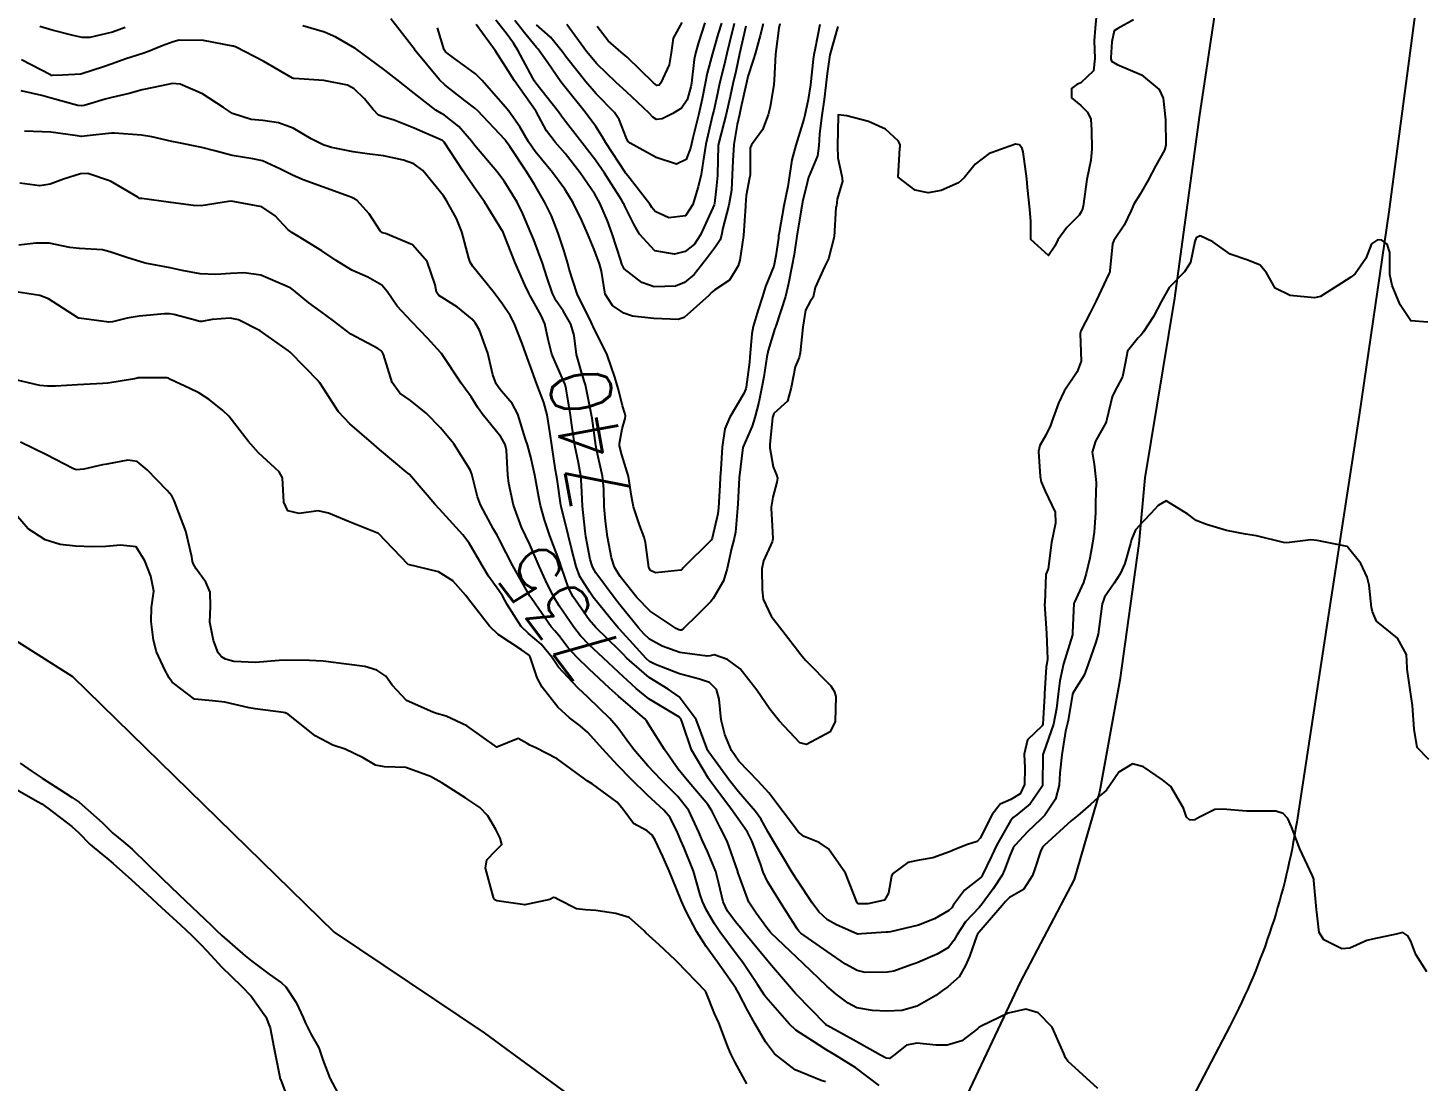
# Model space of a CAD drawing. Header units: metres. Extents: x 318500 to 325275, y 7408834 to 7428799.
# Drawn here: x 323636.2 to 323728.3, y 7420141.9 to 7420211.5 of the extents above; entities that cross this region are included whole.
import ezdxf
from ezdxf.enums import TextEntityAlignment as Align

# ---------------------------------------------------------------- set-up
doc = ezdxf.new("R2010")
doc.units = ezdxf.units.M
doc.header["$MEASUREMENT"] = 0
for name, color, linetype in [('Cotas', 45, 'Continuous'), ('Curvas de Nivel 1m', 11, 'Continuous'), ('Curvas de Nivel 5m', 15, 'Continuous'), ('Hidrografia', 140, 'Continuous'), ('Vias Primárias', 230, 'Continuous')]:
    doc.layers.add(name, color=color, linetype=linetype)
doc.styles.add('Style-STANDARD', font='STANDARD.shx')

msp = doc.modelspace()

# ---------------------------------------------------------------- linework, layer by layer
at = {"layer": 'Curvas de Nivel 1m', "flags": 128}
for points, elevation in [([(323706.838, 7420212.404), (323706.746, 7420211.447), (323706.697, 7420210.608), (323706.735, 7420209.447), (323706.644, 7420208.632), (323705.816, 7420207.844), (323705.54, 7420207.738), (323705.189, 7420207.469), (323705.181, 7420206.847), (323705.799, 7420206.352), (323706.242, 7420205.901), (323706.46, 7420205.45), (323706.505, 7420204.723), (323706.531, 7420203.448), (323706.475, 7420202.723), (323706.202, 7420201.453), (323705.952, 7420199.696), (323705.893, 7420199.457), (323705.839, 7420199.327), (323705.704, 7420199.092), (323704.875, 7420198.29), (323704.281, 7420197.481), (323704.098, 7420197.06), (323703.664, 7420196.444), (323702.513, 7420197.502), (323702.509, 7420198.69), (323702.44, 7420199.503), (323702.294, 7420200.935), (323702.248, 7420201.505), (323701.989, 7420203.275), (323701.93, 7420203.508), (323701.763, 7420203.743), (323701.498, 7420203.78), (323700.745, 7420203.525), (323700.021, 7420203.271), (323699.754, 7420203.168), (323698.829, 7420202.468), (323698.108, 7420201.564), (323697.727, 7420201.226), (323696.583, 7420200.72), (323695.72, 7420200.582), (323694.873, 7420200.754), (323693.73, 7420201.62), (323693.86, 7420203.517), (323693.876, 7420203.618), (323693.88, 7420203.737), (323693.764, 7420203.976), (323692.91, 7420204.771), (323691.776, 7420205.285), (323690.347, 7420205.664), (323689.781, 7420205.726), (323689.77, 7420205.67), (323689.725, 7420203.671), (323689.748, 7420202.891), (323690.029, 7420201.667), (323690.055, 7420201.338), (323689.707, 7420200.161), (323689.659, 7420199.713), (323689.647, 7420199.671), (323689.634, 7420199.605), (323689.504, 7420197.673), (323689.129, 7420196.207), (323688.88, 7420195.682), (323688.262, 7420194.316), (323688.131, 7420193.692), (323687.917, 7420193.404), (323687.617, 7420192.82), (323687.436, 7420191.702), (323687.275, 7420190.004), (323687.193, 7420189.706), (323686.932, 7420189.077), (323686.679, 7420187.713), (323686.431, 7420186.822), (323685.524, 7420185.998), (323685.452, 7420185.799), (323685.445, 7420185.731), (323685.264, 7420183.962), (323685.259, 7420183.732), (323685.477, 7420182.478), (323685.696, 7420181.95), (323685.766, 7420181.726), (323685.732, 7420181.46), (323685.451, 7420180.485), (323685.347, 7420179.826), (323685.343, 7420179.731), (323685.423, 7420178.609), (323685.471, 7420177.729), (323685.408, 7420177.531), (323684.851, 7420176.28), (323684.742, 7420175.736), (323684.746, 7420174.36), (323684.82, 7420173.735), (323685.343, 7420172.618), (323686.061, 7420171.713), (323687.314, 7420170.079), (323687.479, 7420169.865), (323687.643, 7420169.695), (323689.285, 7420168.024), (323689.519, 7420167.668), (323689.627, 7420167.312), (323689.578, 7420165.665), (323689.243, 7420164.978), (323687.683, 7420164.142), (323687.236, 7420164.257), (323685.874, 7420165.714), (323685.262, 7420166.489), (323684.412, 7420167.733), (323683.301, 7420169.144), (323682.466, 7420169.763), (323681.595, 7420170.058), (323681.312, 7420170.006), (323681.117, 7420169.977), (323679.314, 7420170.216), (323678.15, 7420170.649), (323677.323, 7420171.108), (323676.934, 7420171.444), (323676.594, 7420171.841), (323675.353, 7420173.376), (323674.975, 7420173.864), (323673.77, 7420175.482), (323673.538, 7420175.878), (323673.387, 7420176.369), (323673.118, 7420177.884), (323673.057, 7420178.244), (323672.886, 7420179.888), (323672.83, 7420181.266), (323672.777, 7420181.89), (323672.624, 7420182.742), (323672.389, 7420183.901), (323672.183, 7420185.23), (323672.09, 7420185.904), (323671.807, 7420187.637), (323671.739, 7420187.908), (323671.547, 7420188.353), (323670.86, 7420189.921), (323670.61, 7420190.899), (323670.409, 7420191.928), (323670.156, 7420192.482), (323669.615, 7420193.455), (323669.439, 7420193.763), (323669.333, 7420193.944), (323669.068, 7420194.508), (323668.44, 7420195.958), (323667.679, 7420197.904), (323667.651, 7420197.97), (323667.61, 7420198.042), (323666.405, 7420199.983), (323665.715, 7420200.968), (323665.015, 7420202.001), (323663.759, 7420203.925), (323663.645, 7420204.022), (323662.321, 7420204.597), (323661.768, 7420204.842), (323660.454, 7420205.383), (323659.775, 7420205.567), (323659.413, 7420205.712), (323659.059, 7420206.081), (323658.483, 7420206.782), (323657.8, 7420207.439), (323657.371, 7420207.674), (323655.808, 7420207.991), (323653.845, 7420208.114), (323653.81, 7420208.122), (323653.785, 7420208.126), (323653.722, 7420208.151), (323651.826, 7420209.251), (323649.96, 7420210.208), (323649.872, 7420210.241), (323649.84, 7420210.253), (323649.789, 7420210.262), (323647.844, 7420210.633), (323646.237, 7420210.647), (323645.843, 7420210.555), (323645.113, 7420210.271), (323644.212, 7420209.907), (323643.832, 7420209.783), (323642.711, 7420209.417), (323641.822, 7420209.094), (323641.244, 7420208.893), (323639.811, 7420208.428), (323639.739, 7420208.413), (323638.543, 7420208.353), (323637.844, 7420208.325), (323637.81, 7420208.332), (323637.748, 7420208.361), (323635.825, 7420209.364)], 739), ([(323688.571, 7420211.689), (323688.262, 7420210.112), (323688.169, 7420209.695), (323688.123, 7420209.408), (323687.94, 7420207.698), (323687.796, 7420206.738), (323687.57, 7420205.703), (323687.505, 7420205.431), (323686.98, 7420203.712), (323686.712, 7420202.749), (323686.552, 7420201.718), (323686.443, 7420200.995), (323686.188, 7420199.723), (323685.881, 7420197.926), (323685.846, 7420197.728), (323685.827, 7420197.578), (323685.66, 7420196.411), (323685.55, 7420195.833), (323685.518, 7420195.731), (323684.987, 7420194.379), (323684.783, 7420193.738), (323684.494, 7420192.859), (323684.153, 7420191.744), (323684.071, 7420191.267), (323683.943, 7420189.746), (323683.911, 7420189.402), (323683.692, 7420187.749), (323683.669, 7420187.628), (323683.544, 7420187.329), (323682.612, 7420185.764), (323682.287, 7420184.99), (323682.104, 7420183.771), (323682.028, 7420182.324), (323681.988, 7420181.772), (323681.954, 7420181.281), (323681.877, 7420179.773), (323681.828, 7420179.381), (323681.462, 7420177.779), (323681.409, 7420177.658), (323679.521, 7420175.799), (323679.461, 7420175.728), (323679.388, 7420175.664), (323677.717, 7420175.493), (323677.387, 7420175.635), (323677.276, 7420175.832), (323677.056, 7420177.484), (323676.972, 7420177.837), (323676.684, 7420178.578), (323676.248, 7420179.848), (323676.135, 7420180.538), (323675.934, 7420181.853), (323675.481, 7420183.275), (323675.338, 7420183.862), (323675.329, 7420184.026), (323675.507, 7420184.989), (323675.711, 7420185.663), (323675.73, 7420185.857), (323675.689, 7420186.025), (323675.526, 7420186.509), (323675.267, 7420187.593), (323675.186, 7420187.865), (323675.014, 7420188.402), (323674.519, 7420189.876), (323673.598, 7420191.744), (323673.529, 7420191.891), (323673.468, 7420192.025), (323672.545, 7420193.901), (323672.007, 7420195.543), (323671.92, 7420195.907), (323671.663, 7420196.78), (323671.282, 7420197.916), (323670.832, 7420199.063), (323670.401, 7420199.929), (323669.718, 7420201.122), (323669.206, 7420201.948), (323668.082, 7420203.638), (323667.854, 7420203.969), (323667.815, 7420204.024), (323667.761, 7420204.095), (323665.964, 7420205.988), (323665.783, 7420206.161), (323665.134, 7420206.656), (323663.805, 7420207.675), (323663.44, 7420208.026), (323661.839, 7420209.98), (323661.786, 7420210.051), (323661.603, 7420210.292), (323660.224, 7420212.066)], 741), ([(323709.289, 7420212.003), (323708.259, 7420211.426), (323708.016, 7420211.28), (323707.857, 7420210.547), (323707.784, 7420209.488), (323707.788, 7420209.431), (323707.838, 7420209.275), (323708.206, 7420209.055), (323709.824, 7420208.373), (323710.979, 7420207.392), (323711.245, 7420206.829), (323711.395, 7420205.386), (323711.424, 7420203.726), (323711.332, 7420203.386), (323710.76, 7420202.379), (323710.253, 7420201.402), (323709.721, 7420200.497), (323709.304, 7420199.825), (323709.127, 7420199.416), (323708.681, 7420198.434), (323707.984, 7420197.427), (323707.899, 7420197.206), (323707.734, 7420195.429), (323707.716, 7420195.363), (323707.648, 7420195.223), (323706.828, 7420193.442), (323706.425, 7420192.64), (323705.802, 7420191.457), (323705.77, 7420191.285), (323705.822, 7420189.456), (323705.563, 7420188.754), (323704.716, 7420187.473), (323704.339, 7420186.677), (323703.901, 7420185.484), (323703.794, 7420185.207), (323703.506, 7420184.583), (323703.102, 7420183.888), (323703.002, 7420183.495), (323703.119, 7420181.849), (323703.185, 7420181.493), (323703.461, 7420180.873), (323704.102, 7420179.48), (323704.136, 7420178.773), (323703.868, 7420177.483), (323703.65, 7420175.743), (323703.532, 7420175.488), (323703.498, 7420175.379), (323703.42, 7420173.489), (323703.419, 7420173.429), (323703.541, 7420171.487), (323703.616, 7420169.788), (323703.565, 7420169.486), (323703.527, 7420169.266), (323703.413, 7420167.488), (323703.405, 7420167.361), (323703.293, 7420165.489), (323703.249, 7420165.382), (323702.28, 7420164.459), (323702.065, 7420163.502), (323702.112, 7420162.605), (323702.089, 7420161.501), (323701.8, 7420160.894), (323701.185, 7420160.522), (323700.488, 7420160.213), (323699.961, 7420159.528), (323699.154, 7420157.953), (323698.951, 7420157.743), (323698.321, 7420157.548), (323697.484, 7420157.218), (323697.142, 7420157.058), (323696.04, 7420156.673), (323695.134, 7420156.516), (323694.379, 7420156.353), (323693.376, 7420155.616), (323693.292, 7420155.443), (323693.101, 7420154.341), (323692.841, 7420153.876), (323691.745, 7420153.633), (323691.109, 7420153.621), (323691.09, 7420153.623), (323691.038, 7420153.693), (323690.27, 7420155.653), (323689.144, 7420157.248), (323688.533, 7420157.679), (323687.527, 7420158.068), (323687.157, 7420158.362), (323686.142, 7420159.71), (323685.189, 7420160.96), (323684.483, 7420161.731), (323683.219, 7420163.05), (323682.731, 7420163.757), (323682.286, 7420164.81), (323682.054, 7420165.768), (323681.908, 7420167.132), (323681.739, 7420167.773), (323681.287, 7420168.232), (323680.618, 7420168.459), (323679.295, 7420168.812), (323677.7, 7420169.428), (323677.307, 7420169.637), (323677.084, 7420169.833), (323676.244, 7420170.77), (323675.329, 7420171.755), (323675.235, 7420171.861), (323674.724, 7420172.481), (323673.602, 7420173.878), (323673.363, 7420174.195), (323672.721, 7420175.238), (323672.466, 7420175.894), (323672.131, 7420177.167), (323671.96, 7420177.902), (323671.476, 7420179.873), (323671.469, 7420179.91), (323671.467, 7420179.936), (323671.442, 7420180.112), (323671.215, 7420181.671), (323671.173, 7420181.914), (323671.109, 7420182.272), (323670.867, 7420183.919), (323670.755, 7420184.667), (323670.549, 7420185.925), (323670.336, 7420186.736), (323669.876, 7420187.935), (323669.553, 7420188.793), (323669.148, 7420189.946), (323668.907, 7420190.623), (323668.383, 7420191.958), (323668.11, 7420192.468), (323667.613, 7420193.226), (323667.058, 7420193.976), (323665.646, 7420195.716), (323665.477, 7420195.993), (323665.388, 7420196.26), (323664.922, 7420198.001), (323664.557, 7420198.875), (323663.934, 7420200.016), (323663.705, 7420200.374), (323662.345, 7420202.041), (323661.737, 7420202.484), (323661.065, 7420202.732), (323659.744, 7420203.018), (323658.672, 7420203.161), (323657.748, 7420203.28), (323656.304, 7420203.57), (323655.754, 7420203.736), (323654.967, 7420204.138), (323653.767, 7420204.855), (323652.814, 7420205.208), (323651.772, 7420205.348), (323650.998, 7420205.418), (323649.776, 7420205.812), (323649.164, 7420206.216), (323647.793, 7420207.112), (323646.3, 7420207.755), (323645.803, 7420207.791), (323644.538, 7420207.54), (323643.796, 7420207.376), (323642.95, 7420207.135), (323641.788, 7420206.861), (323641.347, 7420206.757), (323639.975, 7420206.337), (323639.78, 7420206.31), (323639.55, 7420206.342), (323637.787, 7420206.818), (323637.165, 7420206.994), (323635.794, 7420207.302)], 738), ([(323685.933, 7420211.729), (323685.857, 7420211.454), (323685.663, 7420209.91), (323685.646, 7420209.732), (323685.541, 7420208.005), (323685.518, 7420207.733), (323685.277, 7420206.246), (323685.162, 7420205.736), (323684.778, 7420204.732), (323684.051, 7420203.747), (323683.954, 7420203.551), (323683.959, 7420201.748), (323683.92, 7420201.555), (323683.71, 7420200.405), (323683.662, 7420199.789), (323683.656, 7420199.751), (323683.648, 7420199.699), (323683.514, 7420197.752), (323683.28, 7420196.132), (323683.17, 7420195.757), (323682.597, 7420194.804), (323681.626, 7420194.176), (323681.418, 7420193.988), (323681.236, 7420193.786), (323679.605, 7420192.341), (323679.215, 7420192.203), (323677.605, 7420192.283), (323676.193, 7420192.439), (323675.608, 7420192.621), (323674.876, 7420193.135), (323674.395, 7420193.878), (323674.132, 7420195.393), (323674.016, 7420195.885), (323673.664, 7420196.823), (323673.216, 7420197.895), (323672.842, 7420198.745), (323672.273, 7420199.904), (323671.714, 7420200.822), (323670.909, 7420201.922), (323669.751, 7420203.315), (323669.315, 7420203.947), (323668.749, 7420204.935), (323668.019, 7420205.966), (323667.784, 7420206.245), (323666.254, 7420207.986), (323665.817, 7420208.425), (323664.357, 7420209.488), (323663.838, 7420209.886), (323663.751, 7420210.021), (323663.301, 7420211.475)], 742), ([(323684.825, 7420211.74), (323684.632, 7420210.963), (323684.293, 7420209.745), (323684.188, 7420209.393), (323683.817, 7420208.246), (323683.719, 7420207.844), (323683.698, 7420207.752), (323683.358, 7420206.185), (323683.255, 7420205.758), (323683.099, 7420205.086), (323682.878, 7420203.763), (323682.811, 7420202.697), (323682.783, 7420201.764), (323682.722, 7420200.758), (323682.564, 7420199.767), (323682.16, 7420198.248), (323682.07, 7420197.774), (323681.983, 7420197.468), (323681.669, 7420197.02), (323681.136, 7420196.31), (323680.754, 7420195.793), (323680.264, 7420195.177), (323679.633, 7420194.647), (323679.04, 7420194.405), (323677.628, 7420194.359), (323676.812, 7420194.663), (323675.646, 7420195.561), (323675.487, 7420195.862), (323675.409, 7420196.108), (323674.852, 7420197.872), (323674.532, 7420198.721), (323674.038, 7420199.885), (323673.709, 7420200.486), (323672.731, 7420201.9), (323671.749, 7420203.168), (323671.085, 7420203.92), (323670.506, 7420204.667), (323669.826, 7420205.939), (323669.781, 7420206.014), (323668.396, 7420207.961), (323667.824, 7420208.876), (323667.122, 7420209.977), (323665.857, 7420211.689)], 743), ([(323683.677, 7420211.572), (323683.267, 7420209.759), (323683.008, 7420208.576), (323682.822, 7420207.765), (323682.635, 7420206.929), (323682.37, 7420205.771), (323681.888, 7420203.905), (323681.863, 7420203.778), (323681.857, 7420203.681), (323681.801, 7420201.779), (323681.795, 7420201.713), (323681.716, 7420200.849), (323681.61, 7420199.873), (323681.587, 7420199.782), (323681.508, 7420199.593), (323680.676, 7420197.795), (323680.291, 7420197.18), (323679.663, 7420196.703), (323678.958, 7420196.519), (323677.664, 7420196.737), (323676.644, 7420197.846), (323676.301, 7420198.466), (323675.698, 7420199.653), (323675.635, 7420199.796), (323675.6, 7420199.861), (323675.462, 7420200.105), (323674.337, 7420201.881), (323673.743, 7420202.727), (323672.848, 7420203.899), (323671.774, 7420205.289), (323671.509, 7420205.646), (323671.304, 7420205.917), (323669.808, 7420207.817), (323669.721, 7420207.941), (323669.616, 7420208.14), (323668.647, 7420209.958), (323668.333, 7420210.451), (323667.852, 7420211.127), (323667.17, 7420211.977)], 744), ([(323682.063, 7420211.777), (323681.853, 7420211.1), (323681.483, 7420209.785), (323681.127, 7420208.484), (323680.994, 7420207.792), (323680.799, 7420206.791), (323680.563, 7420205.798), (323680.169, 7420204.209), (323680.087, 7420203.805), (323680.028, 7420203.534), (323679.744, 7420202.77), (323679.092, 7420202.464), (323677.746, 7420202.914), (323676.029, 7420203.856), (323675.889, 7420203.986), (323675.764, 7420204.235), (323675.316, 7420205.408), (323675.01, 7420205.872), (323673.798, 7420207.117), (323673.114, 7420207.897), (323671.834, 7420209.517), (323671.55, 7420209.914), (323670.783, 7420210.86), (323669.857, 7420211.669)], 746), ([(323680.974, 7420211.793), (323680.554, 7420210.506), (323680.356, 7420209.802), (323680.265, 7420209.372), (323680.089, 7420207.806), (323680.047, 7420207.566), (323679.793, 7420206.706), (323679.433, 7420206.166), (323678.86, 7420205.819), (323678.148, 7420205.455), (323677.776, 7420205.413), (323677.525, 7420205.581), (323677.289, 7420205.837), (323675.801, 7420207.248), (323675.111, 7420207.87), (323673.828, 7420209.091), (323673.147, 7420209.897), (323671.858, 7420211.691)], 747), ([(323679.445, 7420211.814), (323678.872, 7420210.797), (323678.752, 7420209.821), (323678.615, 7420209.036), (323678.057, 7420207.828), (323677.946, 7420207.691), (323677.808, 7420207.673), (323677.573, 7420207.834), (323675.835, 7420209.528), (323675.432, 7420209.866), (323674.585, 7420210.616), (323673.857, 7420211.552)], 748), ([(323728.736, 7420192.03), (323727.614, 7420192.128), (323726.9, 7420193.177), (323726.38, 7420194.445), (323726.224, 7420195.184), (323726.228, 7420196.628), (323726.045, 7420197.186), (323725.684, 7420197.44), (323725.415, 7420197.463), (323725.02, 7420197.2), (323724.631, 7420196.24), (323723.94, 7420195.216), (323723.648, 7420195.009), (323723.032, 7420194.617), (323721.635, 7420193.72), (323721.25, 7420193.638), (323719.635, 7420193.806), (323718.639, 7420194.284), (323718.079, 7420195.294), (323717.657, 7420195.797), (323716.842, 7420196.133), (323715.668, 7420196.521), (323714.523, 7420197.342), (323713.686, 7420197.738), (323713.438, 7420197.599), (323713.339, 7420197.355), (323713.048, 7420195.97), (323712.651, 7420195.365), (323711.639, 7420194.316), (323711.108, 7420193.388), (323710.6, 7420192.411), (323709.95, 7420191.405), (323709.798, 7420191.206), (323709.594, 7420191.008), (323708.885, 7420190.113), (323708.755, 7420189.418), (323708.55, 7420188.43), (323708.027, 7420187.425), (323707.878, 7420187.094), (323707.523, 7420185.621), (323707.489, 7420185.462), (323707.477, 7420185.431), (323706.775, 7420184.167), (323706.548, 7420183.444), (323706.694, 7420182.653), (323706.813, 7420181.44), (323706.778, 7420180.113), (323706.776, 7420179.44), (323706.69, 7420178.172), (323706.588, 7420177.442), (323706.397, 7420176.442), (323706.168, 7420175.448), (323705.982, 7420174.85), (323705.361, 7420173.509), (323705.344, 7420173.476), (323705.34, 7420173.46), (323705.26, 7420171.533), (323705.263, 7420171.461), (323705.248, 7420171.38), (323704.674, 7420169.47), (323704.426, 7420168.34), (323704.313, 7420167.475), (323704.211, 7420166.531), (323704.001, 7420165.479), (323703.332, 7420163.589), (323703.304, 7420163.489), (323703.298, 7420163.42), (323703.285, 7420161.489), (323703.268, 7420161.42), (323703.197, 7420161.284), (323702.451, 7420160.227), (323701.583, 7420159.506), (323701.347, 7420159.329), (323701.166, 7420159.103), (323700.263, 7420157.523), (323699.903, 7420156.764), (323699.309, 7420155.537), (323699.238, 7420155.418), (323699.116, 7420155.298), (323698.131, 7420154.523), (323697.407, 7420153.557), (323697.279, 7420153.367), (323697.086, 7420153.177), (323696.141, 7420152.635), (323695.076, 7420152.21), (323693.234, 7420151.78), (323693.071, 7420151.758), (323692.946, 7420151.747), (323691.328, 7420151.637), (323691.095, 7420151.614), (323691.07, 7420151.62), (323691.01, 7420151.641), (323689.663, 7420152.248), (323689.079, 7420152.579), (323688.502, 7420153.096), (323688.069, 7420153.685), (323687.111, 7420155.122), (323686.731, 7420155.704), (323686.123, 7420156.722), (323685.531, 7420157.716), (323685.156, 7420158.36), (323684.672, 7420159.235), (323684.318, 7420159.733), (323683.189, 7420161.027), (323682.606, 7420161.759), (323681.228, 7420163.643), (323681.145, 7420163.781), (323681.101, 7420163.912), (323680.403, 7420165.788), (323679.273, 7420167.3), (323678.542, 7420167.811), (323677.291, 7420168.565), (323675.81, 7420169.852), (323675.566, 7420170.11), (323675.315, 7420170.368), (323673.759, 7420171.876), (323673.337, 7420172.374), (323672.271, 7420173.896), (323671.959, 7420174.494), (323671.481, 7420175.908), (323671.384, 7420176.196), (323670.719, 7420177.92), (323670.369, 7420178.983), (323670.11, 7420179.93), (323669.996, 7420180.482), (323669.737, 7420181.936), (323669.478, 7420183.128), (323669.249, 7420183.942), (323669.127, 7420184.313), (323668.607, 7420185.949), (323668.231, 7420186.657), (323667.535, 7420187.479), (323667.32, 7420187.755), (323667.192, 7420187.973), (323666.969, 7420188.555), (323666.624, 7420189.979), (323666.077, 7420191.501), (323665.802, 7420191.988), (323665.602, 7420192.231), (323664.623, 7420193.018), (323663.616, 7420193.655), (323663.401, 7420193.806), (323663.239, 7420194.026), (323663.149, 7420194.505), (323662.632, 7420196.035), (323661.666, 7420197.137), (323659.863, 7420197.883), (323659.678, 7420197.94), (323659.514, 7420198.072), (323658.801, 7420199.193), (323657.971, 7420200.096), (323657.702, 7420200.246), (323657.477, 7420200.33), (323655.713, 7420200.969), (323654.43, 7420201.432), (323653.724, 7420201.734), (323652.9, 7420202.162), (323651.738, 7420202.685), (323651.12, 7420202.809), (323649.742, 7420203.035), (323648.609, 7420203.355), (323647.75, 7420203.575), (323646.113, 7420203.896), (323645.756, 7420203.971), (323644.443, 7420204.273), (323643.761, 7420204.389), (323641.976, 7420204.52), (323641.762, 7420204.511), (323640.174, 7420204.334), (323639.8, 7420204.299), (323639.759, 7420204.297), (323639.537, 7420204.342), (323637.762, 7420204.588), (323636.022, 7420204.645)], 737), ([(323728.788, 7420163.147), (323728.027, 7420163.947), (323727.838, 7420165.161), (323727.718, 7420166.718), (323727.644, 7420167.165), (323727.363, 7420169.116), (323727.358, 7420169.169), (323727.358, 7420169.217), (323727.319, 7420170.083), (323726.734, 7420171.176), (323725.346, 7420172.287), (323725.07, 7420172.909), (323725.016, 7420173.195), (323724.849, 7420174.665), (323724.73, 7420175.2), (323724.298, 7420176.106), (323723.41, 7420177.22), (323721.416, 7420177.628), (323721.004, 7420177.667), (323719.413, 7420177.471), (323719.196, 7420177.49), (323717.419, 7420177.932), (323716.688, 7420178.044), (323715.424, 7420178.28), (323714.099, 7420178.674), (323713.434, 7420178.942), (323712.874, 7420179.358), (323711.453, 7420180.226), (323710.906, 7420179.931), (323710.441, 7420179.395), (323709.948, 7420178.886), (323709.424, 7420178.327), (323709.151, 7420177.676), (323709.081, 7420177.413), (323708.709, 7420176.105), (323708.397, 7420175.42), (323708.009, 7420174.795), (323707.367, 7420173.874), (323707.251, 7420173.542), (323707.223, 7420173.432), (323707.2, 7420173.275), (323706.944, 7420171.436), (323706.789, 7420170.903), (323706.29, 7420169.445), (323706.026, 7420168.722), (323705.281, 7420167.533), (323705.263, 7420167.478), (323705.259, 7420167.46), (323704.976, 7420165.742), (323704.913, 7420165.465), (323704.801, 7420165.022), (323704.543, 7420163.47), (323704.428, 7420162.255), (323704.368, 7420161.472), (323704.13, 7420160.532), (323703.438, 7420159.486), (323703.167, 7420159.215), (323702.276, 7420158.382), (323701.461, 7420157.507), (323701.333, 7420157.321), (323701.14, 7420156.862), (323700.773, 7420155.867), (323700.606, 7420155.518), (323700.017, 7420154.615), (323699.234, 7420153.538), (323699.088, 7420153.38), (323698.187, 7420152.441), (323697.611, 7420151.555), (323697.426, 7420151.195), (323697.058, 7420150.737), (323696.328, 7420150.294), (323695.042, 7420149.749), (323694.924, 7420149.71), (323694.602, 7420149.597), (323693.465, 7420149.182), (323693.032, 7420149.119), (323691.571, 7420149.095), (323691.034, 7420149.218), (323690.268, 7420149.652), (323689.052, 7420150.477), (323687.31, 7420151.696), (323687.187, 7420151.814), (323687.073, 7420151.974), (323685.972, 7420153.711), (323685.111, 7420155.103), (323684.826, 7420155.724), (323684.662, 7420156.192), (323684.1, 7420157.736), (323683.782, 7420158.367), (323683.165, 7420159.24), (323682.951, 7420159.536), (323682.802, 7420159.756), (323681.639, 7420161.328), (323681.291, 7420161.779), (323681.202, 7420161.902), (323680.08, 7420163.791), (323679.491, 7420165.554), (323679.4, 7420165.799), (323679.253, 7420165.976), (323678.819, 7420166.244), (323677.27, 7420167.171), (323676.429, 7420167.843), (323675.296, 7420168.908), (323674.258, 7420169.871), (323673.319, 7420170.73), (323672.754, 7420171.318), (323672.311, 7420171.895), (323671.351, 7420173.303), (323670.967, 7420173.916), (323670.435, 7420174.989), (323670.02, 7420175.93), (323669.401, 7420177.363), (323669.129, 7420177.943), (323668.856, 7420178.508), (323668.331, 7420179.951), (323668.024, 7420181.384), (323667.96, 7420181.955), (323667.861, 7420183.579), (323667.769, 7420183.957), (323667.497, 7420184.459), (323666.266, 7420185.979), (323665.953, 7420186.415), (323665.531, 7420187.113), (323665.16, 7420187.62), (323664.868, 7420188), (323663.569, 7420189.962), (323663.523, 7420190.02), (323662.64, 7420190.974), (323661.642, 7420192.04), (323661.618, 7420192.058), (323661.6, 7420192.076), (323660.643, 7420193.092), (323659.983, 7420194.066), (323659.626, 7420194.478), (323658.71, 7420195.008), (323657.641, 7420195.475), (323656.604, 7420196.11), (323655.659, 7420196.739), (323654.116, 7420197.701), (323653.677, 7420197.963), (323653.415, 7420198.154), (323652.582, 7420199.06), (323651.695, 7420199.656), (323649.912, 7420199.984), (323649.698, 7420200.018), (323649.504, 7420200.009), (323647.695, 7420199.712), (323647.185, 7420199.728), (323645.697, 7420199.927), (323643.784, 7420200.194), (323643.699, 7420200.197), (323643.626, 7420200.208), (323643.512, 7420200.283), (323641.716, 7420201.352), (323640.214, 7420201.841), (323639.722, 7420201.839), (323638.594, 7420201.474), (323637.712, 7420201.147), (323637.04, 7420201.04), (323635.712, 7420201.22)], 736), ([(323706.93, 7420141.43), (323704.957, 7420143.243), (323704.795, 7420143.462), (323704.678, 7420143.749), (323703.922, 7420145.471), (323703, 7420146.431), (323702.183, 7420146.673), (323700.999, 7420146.416), (323699.221, 7420145.537), (323699.074, 7420145.453), (323698.988, 7420145.374), (323697.951, 7420144.575), (323696.971, 7420144.304), (323696.241, 7420144.301), (323694.972, 7420144.419), (323694.283, 7420144.287), (323693.425, 7420143.613), (323693.167, 7420143.407), (323692.957, 7420143.425), (323692.573, 7420143.624), (323690.973, 7420144.534), (323689.096, 7420145.56), (323688.989, 7420145.624), (323688.93, 7420145.671), (323687.979, 7420146.664), (323687.01, 7420147.656), (323686.967, 7420147.7), (323686.694, 7420148.024), (323685.238, 7420149.718), (323685.043, 7420149.949), (323683.577, 7420151.742), (323683.347, 7420152.021), (323683.076, 7420152.333), (323682.465, 7420153.141), (323682.172, 7420153.764), (323681.9, 7420154.976), (323681.695, 7420155.771), (323681.139, 7420157.072), (323680.806, 7420157.783), (323680.576, 7420158.366), (323679.917, 7420159.793), (323679.184, 7420160.724), (323678.087, 7420161.817), (323677.214, 7420162.738), (323676.249, 7420163.845), (323675.813, 7420164.429), (323675.244, 7420165.223), (323674.69, 7420165.866), (323673.27, 7420167.242), (323672.589, 7420167.89), (323671.3, 7420169.249), (323671.033, 7420169.642), (323670.869, 7420169.917), (323670.168, 7420170.783), (323669.323, 7420171.479), (323668.828, 7420171.945), (323667.92, 7420173.386), (323667.599, 7420173.958), (323667.364, 7420174.312), (323666.668, 7420175.266), (323666.255, 7420175.977), (323665.402, 7420177.443), (323664.977, 7420177.996), (323663.435, 7420179.68), (323663.126, 7420180.023), (323661.459, 7420181.975), (323661.425, 7420182.005), (323661.38, 7420182.041), (323659.483, 7420183.624), (323658.959, 7420184.078), (323657.508, 7420185.321), (323656.774, 7420186.107), (323655.539, 7420188.018), (323655.501, 7420188.082), (323655.473, 7420188.121), (323653.569, 7420190.054), (323653.46, 7420190.152), (323651.589, 7420191.462), (323650.16, 7420192.194), (323649.601, 7420192.301), (323648.419, 7420192.218), (323647.749, 7420192.077), (323647.598, 7420192.084), (323647.064, 7420192.238), (323645.884, 7420192.537), (323645.603, 7420192.576), (323645.284, 7420192.582), (323643.602, 7420192.431), (323642.807, 7420192.292), (323641.841, 7420192.061), (323641.596, 7420192.04), (323639.646, 7420192.292), (323639.599, 7420192.301), (323639.531, 7420192.341), (323637.612, 7420193.584), (323637.037, 7420193.792), (323635.616, 7420194.018)], 734), ([(323692.478, 7420141.625), (323690.947, 7420142.805), (323689.557, 7420143.661), (323688.965, 7420144.017), (323688.088, 7420144.569), (323686.984, 7420145.287), (323686.538, 7420145.705), (323685.007, 7420147.453), (323684.893, 7420147.606), (323684.819, 7420147.723), (323684.445, 7420148.302), (323683.47, 7420149.744), (323683.049, 7420150.317), (323681.963, 7420151.767), (323681.603, 7420152.3), (323681.084, 7420153.207), (323680.804, 7420153.783), (323680.656, 7420154.225), (323680.222, 7420155.789), (323679.58, 7420157.359), (323679.385, 7420157.798), (323679.155, 7420158.344), (323678.675, 7420159.318), (323678.271, 7420159.813), (323677.185, 7420160.808), (323676.096, 7420161.847), (323675.213, 7420162.753), (323674.205, 7420163.87), (323673.241, 7420164.944), (323672.739, 7420165.381), (323672.022, 7420165.898), (323671.261, 7420166.622), (323670.226, 7420167.926), (323669.897, 7420168.539), (323669.43, 7420169.938), (323669.379, 7420170.017), (323669.302, 7420170.082), (323668.859, 7420170.392), (323667.322, 7420171.409), (323666.749, 7420171.969), (323665.356, 7420173.746), (323665.175, 7420173.993), (323664.326, 7420174.962), (323663.375, 7420175.538), (323661.38, 7420176.04), (323659.41, 7420178.07), (323657.421, 7420178.865), (323656.117, 7420179.426), (323655.432, 7420179.573), (323654.165, 7420179.403), (323653.431, 7420179.574), (323653.154, 7420180.154), (323653.059, 7420181.759), (323652.858, 7420182.159), (323651.479, 7420183.416), (323650.807, 7420184.187), (323649.514, 7420185.826), (323649.137, 7420186.206), (323648.231, 7420186.923), (323647.531, 7420187.362), (323646.943, 7420187.648), (323645.664, 7420188.258), (323645.541, 7420188.328), (323645.443, 7420188.36), (323643.541, 7420188.363), (323643.477, 7420188.345), (323643.29, 7420188.284), (323641.537, 7420188.009), (323641.203, 7420187.981), (323639.536, 7420187.898), (323638.074, 7420187.815), (323637.534, 7420187.801), (323637.031, 7420187.863), (323635.538, 7420188.197)], 733), ([(323688.933, 7420141.867), (323688.653, 7420141.956), (323686.945, 7420142.671), (323685.569, 7420143.714), (323684.972, 7420144.521), (323684.281, 7420145.731), (323683.81, 7420146.55), (323683.196, 7420147.747), (323683.015, 7420148.062), (323681.799, 7420149.769), (323681.055, 7420150.808), (323680.432, 7420151.786), (323679.711, 7420153.167), (323679.434, 7420153.797), (323679.102, 7420154.624), (323678.609, 7420155.808), (323678.199, 7420156.749), (323677.694, 7420157.822), (323677.493, 7420158.165), (323677.156, 7420158.444), (323676.249, 7420158.931), (323675.578, 7420159.854), (323675.177, 7420160.329), (323673.522, 7420161.549), (323673.198, 7420161.757), (323673.016, 7420161.883), (323671.219, 7420163.206), (323669.809, 7420163.931), (323669.403, 7420164.109), (323669.233, 7420164.213), (323668.64, 7420164.542), (323667.22, 7420163.96), (323665.241, 7420165.383), (323663.876, 7420166.011), (323663.253, 7420166.201), (323663.003, 7420166.273), (323661.265, 7420167.063), (323660.314, 7420168.054), (323659.886, 7420168.661), (323659.29, 7420169.064), (323658.501, 7420169.29), (323657.294, 7420169.455), (323655.762, 7420169.648), (323655.296, 7420169.681), (323654.857, 7420169.688), (323653.296, 7420169.725), (323652.838, 7420169.699), (323651.294, 7420169.566), (323649.864, 7420169.624), (323649.296, 7420169.779), (323649.034, 7420169.94), (323648.829, 7420170.207), (323648.514, 7420171.01), (323648.259, 7420172.216), (323648.304, 7420173.257), (323648.284, 7420174.216), (323648.013, 7420174.867), (323647.375, 7420175.747), (323647.193, 7420176.048), (323647.132, 7420176.234), (323647.073, 7420176.546), (323646.684, 7420178.241), (323646.229, 7420179.447), (323645.923, 7420180.253), (323645.761, 7420180.573), (323645.447, 7420180.911), (323644.139, 7420182.273), (323643.468, 7420182.834), (323642.843, 7420182.916), (323641.465, 7420182.666), (323641.169, 7420182.61), (323639.935, 7420182.333), (323639.459, 7420182.283), (323639.253, 7420182.342), (323637.474, 7420183.285), (323635.761, 7420184.11)], 732), ([(323683.753, 7420141.738), (323682.952, 7420143.2), (323682.668, 7420143.754), (323682.473, 7420144.252), (323681.887, 7420145.767), (323681.613, 7420146.388), (323681.061, 7420147.779), (323681.011, 7420147.866), (323679.142, 7420149.799), (323679.042, 7420149.903), (323677.952, 7420150.921), (323677.068, 7420151.703), (323676.966, 7420151.832), (323675.966, 7420152.734), (323675.081, 7420152.988), (323673.767, 7420153.19), (323673.084, 7420153.235), (323672.481, 7420153.286), (323671.275, 7420153.907), (323671.092, 7420154.03), (323670.966, 7420154.038), (323670.729, 7420153.915), (323669.086, 7420153.564), (323667.222, 7420153.826), (323667.089, 7420153.888), (323667.063, 7420153.934), (323667.052, 7420153.961), (323667, 7420154.053), (323666.47, 7420155.97), (323666.576, 7420156.521), (323667.138, 7420157.135), (323667.548, 7420157.552), (323667.445, 7420157.957), (323667.156, 7420158.525), (323666.624, 7420159.427), (323666.101, 7420159.976), (323665.179, 7420160.605), (323663.599, 7420161.609), (323663.197, 7420161.843), (323662.848, 7420162.024), (323661.206, 7420162.636), (323659.81, 7420162.665), (323659.207, 7420162.783), (323658.405, 7420163.275), (323657.217, 7420163.83), (323656.402, 7420164.108), (323655.229, 7420164.724), (323653.444, 7420166.147), (323653.251, 7420166.244), (323653.135, 7420166.269), (323651.255, 7420166.509), (323650.867, 7420166.573), (323649.261, 7420166.941), (323648.447, 7420167.027), (323647.264, 7420167.143), (323645.787, 7420168.252), (323645.575, 7420168.548), (323645.288, 7420169.072), (323644.736, 7420170.266), (323644.54, 7420171.039), (323644.4, 7420172.269), (323644.423, 7420173.19), (323644.561, 7420174.268), (323644.382, 7420175.257), (323643.983, 7420176.274), (323643.394, 7420177.201), (323642.374, 7420177.317), (323641.394, 7420177.217), (323640.51, 7420177.206), (323639.394, 7420177.241), (323638.383, 7420177.362), (323637.4, 7420177.671), (323636.272, 7420178.377), (323635.424, 7420179.348)], 731), ([(323635.742, 7420162.919), (323636.531, 7420162.37), (323637.193, 7420161.926), (323638.354, 7420161.177), (323639.175, 7420160.651), (323639.642, 7420160.333), (323641.15, 7420158.987), (323641.867, 7420158.299), (323642.563, 7420157.717), (323643.129, 7420157.229), (323644.131, 7420156.27), (323645.106, 7420155.329), (323646.225, 7420154.243), (323647.078, 7420153.43), (323648.352, 7420152.211), (323648.709, 7420151.858), (323649.053, 7420151.532), (323650.594, 7420150.184), (323651.035, 7420149.829), (323652.194, 7420148.991), (323653.014, 7420148.412), (323653.293, 7420148.146), (323653.978, 7420147.118), (323654.441, 7420146.128), (323654.596, 7420145.737), (323654.973, 7420144.992), (323655.463, 7420144.115), (323655.726, 7420143.334), (323656.205, 7420142.107), (323656.917, 7420140.751)], 731), ([(323635.184, 7420161.346), (323636.935, 7420160.364), (323637.168, 7420160.232), (323637.573, 7420159.947), (323639.146, 7420158.735), (323639.583, 7420158.333), (323640.357, 7420157.547), (323641.126, 7420156.91), (323641.468, 7420156.649), (323641.877, 7420156.299), (323643.104, 7420155.212), (323644.126, 7420154.27), (323645.077, 7420153.386), (323646.33, 7420152.241), (323646.707, 7420151.886), (323647.053, 7420151.548), (323647.718, 7420150.891), (323648.348, 7420150.21), (323649.029, 7420149.468), (323650.364, 7420148.186), (323651, 7420147.533), (323651.973, 7420146.165), (323652.247, 7420145.435), (323652.493, 7420144.157), (323652.89, 7420142.191), (323652.895, 7420142.151), (323652.898, 7420142.119), (323652.929, 7420142.039), (323653.448, 7420140.675)], 732)]:
    msp.add_lwpolyline(points, dxfattribs=dict(at, elevation=elevation))
at = {"layer": 'Curvas de Nivel 5m', "flags": 128}
for points, elevation in [([(323642.668, 7420211.486), (323641.849, 7420211.19), (323640.351, 7420210.838), (323639.845, 7420210.829), (323639.238, 7420210.954), (323637.85, 7420211.325), (323637.04, 7420211.56)], 740), ([(323689.75, 7420211.563), (323689.229, 7420209.679), (323689.04, 7420208.464), (323688.962, 7420207.683), (323688.844, 7420206.733), (323688.707, 7420205.686), (323688.548, 7420204.469), (323688.499, 7420203.689), (323688.412, 7420203.028), (323687.87, 7420201.698), (323687.828, 7420201.599), (323687.723, 7420201.23), (323687.431, 7420199.977), (323687.377, 7420199.705), (323687.311, 7420199.321), (323687.048, 7420197.709), (323686.863, 7420196.511), (323686.727, 7420195.714), (323686.505, 7420194.589), (323686.288, 7420193.72), (323685.651, 7420191.78), (323685.635, 7420191.729), (323685.631, 7420191.698), (323685.598, 7420191.624), (323685.156, 7420190.154), (323685.067, 7420189.735), (323684.859, 7420188.435), (323684.743, 7420187.738), (323684.533, 7420186.742), (323684.273, 7420185.742), (323684.098, 7420185.157), (323683.49, 7420183.75), (323683.248, 7420181.753), (323683.15, 7420180.048), (323683.134, 7420179.755), (323683, 7420178.173), (323682.915, 7420177.757), (323682.73, 7420177.087), (323682.444, 7420175.764), (323682.192, 7420174.953), (323681.51, 7420173.778), (323681.446, 7420173.692), (323681.357, 7420173.597), (323680.453, 7420172.679), (323679.562, 7420171.798), (323679.427, 7420171.701), (323679.329, 7420171.698), (323679.252, 7420171.724), (323679.08, 7420171.804), (323677.347, 7420172.946), (323676.486, 7420173.843), (323675.381, 7420175.25), (323674.997, 7420175.864), (323674.799, 7420176.463), (323674.548, 7420177.869), (323674.396, 7420178.9), (323674.313, 7420179.871), (323674.293, 7420181.03), (323674.213, 7420181.872), (323673.841, 7420183.528), (323673.765, 7420183.886), (323673.517, 7420185.685), (323673.493, 7420185.89), (323673.485, 7420185.926), (323673.079, 7420187.895), (323672.865, 7420188.582), (323672.499, 7420189.901), (323672.328, 7420191.164), (323672.114, 7420191.905), (323671.609, 7420192.786), (323671.149, 7420193.45), (323670.911, 7420193.921), (323670.541, 7420195.022), (323670.252, 7420195.931), (323669.673, 7420197.482), (323669.476, 7420197.943), (323668.938, 7420199.196), (323668.576, 7420199.957), (323667.721, 7420201.35), (323667.234, 7420201.975), (323665.756, 7420203.726), (323665.555, 7420203.993), (323664.725, 7420204.961), (323663.777, 7420205.703), (323663.569, 7420205.814), (323663.198, 7420206.029), (323661.796, 7420207.124), (323660.623, 7420208.062), (323659.819, 7420208.676), (323657.887, 7420210.099), (323657.865, 7420210.124), (323657.84, 7420210.138), (323656.588, 7420210.859), (323655.851, 7420211.189), (323654.406, 7420211.593)], 740), ([(323682.914, 7420211.764), (323682.589, 7420210.511), (323682.429, 7420209.771), (323682.316, 7420209.29), (323681.935, 7420207.778), (323681.91, 7420207.677), (323681.8, 7420207.144), (323681.56, 7420206.007), (323681.505, 7420205.784), (323681.415, 7420205.425), (323681.043, 7420203.791), (323680.864, 7420202.672), (323680.717, 7420201.795), (323680.539, 7420200.976), (323680.184, 7420199.803), (323679.692, 7420199.048), (323678.59, 7420198.922), (323677.695, 7420199.342), (323677.477, 7420199.613), (323677.335, 7420199.835), (323675.885, 7420201.7), (323675.757, 7420201.86), (323675.731, 7420201.899), (323674.432, 7420203.88), (323674.182, 7420204.301), (323673.771, 7420204.947), (323673.059, 7420205.897), (323671.803, 7420207.468), (323671.461, 7420207.915), (323670.595, 7420209.162), (323670.053, 7420209.937), (323669.956, 7420210.053), (323669.842, 7420210.176), (323669.047, 7420211.147), (323668.426, 7420211.962)], 745), ([(323728.661, 7420149.146), (323727.936, 7420150.278), (323727.602, 7420151.162), (323727.417, 7420151.508), (323727.076, 7420151.737), (323726.635, 7420151.614), (323725.071, 7420151.296), (323724.703, 7420151.196), (323723.583, 7420150.691), (323723.061, 7420150.646), (323721.871, 7420151.238), (323721.556, 7420151.724), (323721.366, 7420153.246), (323721.202, 7420155.165), (323721.191, 7420155.249), (323721.123, 7420155.482), (323720.265, 7420157.259), (323719.716, 7420158.713), (323719.478, 7420159.267), (323719.175, 7420159.599), (323718.7, 7420159.754), (323717.177, 7420159.746), (323716.745, 7420159.738), (323715.178, 7420159.867), (323714.657, 7420159.856), (323713.651, 7420159.345), (323713.334, 7420159.182), (323713.168, 7420159.154), (323712.991, 7420159.176), (323712.78, 7420159.356), (323712.595, 7420159.943), (323711.756, 7420161.372), (323711.207, 7420161.821), (323709.945, 7420162.673), (323709.222, 7420162.875), (323708.318, 7420162.314), (323707.713, 7420161.425), (323707.502, 7420161.121), (323707.191, 7420160.859), (323706.447, 7420160.175), (323705.602, 7420159.454), (323705.166, 7420159.11), (323703.375, 7420157.487), (323703.268, 7420157.369), (323703.144, 7420157.087), (323702.739, 7420155.873), (323702.611, 7420155.488), (323702.028, 7420154.574), (323701.098, 7420154.043), (323700.823, 7420153.786), (323700.619, 7420153.517), (323699.072, 7420151.733), (323698.982, 7420151.629), (323698.936, 7420151.541), (323698.447, 7420150.148), (323698.199, 7420149.548), (323697.779, 7420148.802), (323697.019, 7420148.137), (323696.672, 7420147.909), (323696.22, 7420147.572), (323695.003, 7420146.87), (323693.984, 7420146.59), (323692.999, 7420146.548), (323692.046, 7420146.584), (323691.001, 7420146.766), (323690.427, 7420147.071), (323689.642, 7420147.661), (323689.018, 7420148.186), (323687.457, 7420149.694), (323687.046, 7420150.077), (323685.328, 7420151.717), (323685.073, 7420152.036), (323684.366, 7420153.014), (323683.88, 7420153.738), (323683.149, 7420155.72), (323683.139, 7420155.75), (323683.121, 7420155.826), (323682.444, 7420157.761), (323682.007, 7420158.615), (323681.442, 7420159.776), (323681.176, 7420160.187), (323679.795, 7420161.794), (323679.211, 7420162.519), (323678.297, 7420163.814), (323677.895, 7420164.479), (323677.247, 7420165.5), (323677.116, 7420165.699), (323676.995, 7420165.834), (323675.272, 7420167.339), (323674.68, 7420167.866), (323673.299, 7420169.14), (323672.534, 7420169.892), (323671.947, 7420170.531), (323671.324, 7420171.352), (323671.065, 7420171.653), (323670.821, 7420171.918), (323669.532, 7420173.763), (323669.408, 7420173.939), (323669.393, 7420173.972), (323669.361, 7420174.028), (323668.28, 7420175.951), (323667.406, 7420177.668), (323667.256, 7420177.962), (323667.014, 7420178.368), (323666.142, 7420179.979), (323665.954, 7420180.491), (323665.574, 7420181.988), (323665.464, 7420182.274), (323664.393, 7420184.006), (323663.506, 7420185.061), (323662.565, 7420186.03), (323661.528, 7420186.86), (323660.829, 7420187.347), (323660.319, 7420188.058), (323659.735, 7420189.9), (323659.661, 7420190.069), (323659.571, 7420190.166), (323659.362, 7420190.285), (323657.587, 7420191.237), (323656.428, 7420192.112), (323655.606, 7420192.746), (323654.799, 7420193.319), (323653.799, 7420194.147), (323653.622, 7420194.271), (323653.382, 7420194.395), (323651.634, 7420195.143), (323650.526, 7420195.302), (323649.636, 7420195.24), (323648.672, 7420195.177), (323647.635, 7420195.226), (323646.436, 7420195.45), (323645.64, 7420195.614), (323643.989, 7420195.933), (323643.646, 7420196.033), (323642.852, 7420196.292), (323641.655, 7420196.67), (323641.171, 7420196.804), (323639.658, 7420196.897), (323639.03, 7420196.976), (323637.663, 7420197.25), (323636.782, 7420197.254), (323635.661, 7420197.129)], 735)]:
    msp.add_lwpolyline(points, dxfattribs=dict(at, elevation=elevation))
at = {"layer": 'Hidrografia'}
msp.add_lwpolyline([(323632.614, 7420172.806), (323639.193, 7420168.642), (323656.485, 7420151.745), (323666.386, 7420145.108), (323675.332, 7420138.55), (323685.754, 7420135.492), (323691.03, 7420134.581), (323686.819, 7420088.482), (323691.689, 7420087.541), (323696.427, 7420088.259), (323700.065, 7420087.16), (323702.942, 7420084.075), (323706.374, 7420080.886), (323710.689, 7420076.449), (323714.919, 7420072.139), (323716.116, 7420071.321)], dxfattribs=at)
at = {"layer": 'Vias Primárias'}
for points in [[(323415.833, 7419583.302), (323419.047, 7419572.746), (323421.03, 7419562.086), (323421.351, 7419557.374), (323421.618, 7419546.016), (323420.655, 7419534.774), (323419.854, 7419529.552), (323419.495, 7419524.986, 0.238184), (323422.135, 7419522.665), (323425.333, 7419521.775), (323439.384, 7419519.04), (323447.038, 7419517.341, 0.392019), (323449.506, 7419518.783), (323449.894, 7419520.081), (323454.112, 7419536.783), (323456.933, 7419548.508), (323462.14, 7419572.405), (323463.204, 7419579.599, 0.075507), (323463.151, 7419593.445, 0), (323461.926, 7419601.304, 0.173993), (323443.828, 7419629.608, 0.279998), (323404.325, 7419640.182, 0.277838)], [(323934.92, 7420316.776, 0), (323936.242, 7420308.849)], [(323728.019, 7420213.466), (323726.156, 7420199.325), (323724.194, 7420185.89), (323722.081, 7420172.153), (323720.069, 7420159.023, -0.082777), (323715.644, 7420145.548, 0), (323709.04, 7420132.939), (323702.659, 7420122.146), (323696.32, 7420110.065), (323690.785, 7420099.697), (323682.335, 7420084.311), (323677.607, 7420075.496), (323671.716, 7420065.637), (323666.887, 7420057.537), (323661.353, 7420050.187), (323655.11, 7420042.034), (323644.549, 7420030.718), (323637.956, 7420023.973), (323627.844, 7420014.716, 0.061224)], [(323939.281, 7420278.615, 0), (323933.27, 7420270.921)], [(323840.737, 7420005.613, 0), (323839.679, 7420000.995, -0.226003)], [(323831.088, 7420001.787, 0), (323833.844, 7420008.443, 0.220888)]]:
    msp.add_lwpolyline(points, format="xyb", dxfattribs=at)
msp.add_lwpolyline([(323715.272, 7420216.628), (323713.617, 7420205.571), (323711.999, 7420193.613), (323710.044, 7420181.766), (323709.63, 7420177.427), (323708.389, 7420168.403), (323707.035, 7420160.99), (323705.361, 7420155.242), (323701.795, 7420148.46), (323697.54, 7420139.46), (323693.212, 7420132.392), (323687.251, 7420121.234), (323683.038, 7420113.034), (323678.255, 7420103.732), (323673.17, 7420094.66), (323667.664, 7420084.864), (323662.161, 7420074.73), (323656.315, 7420065.388), (323651.907, 7420059.228), (323645.492, 7420050.992), (323637.331, 7420041.619), (323630.61, 7420034.899)], dxfattribs=at)

# ---------------------------------------------------------------- texts
at = {"layer": 'Cotas', "style": 'Style-STANDARD'}
for s, rotation, p in [('740', 100.31864, (323673.356, 7420184.389, 740)), ('735', 127.17848, (323671.345, 7420172.899, 735))]:
    msp.add_text(s, height=4, rotation=rotation, dxfattribs=at).set_placement(p, align=Align.MIDDLE_CENTER)

doc.saveas('drawing.dxf')
